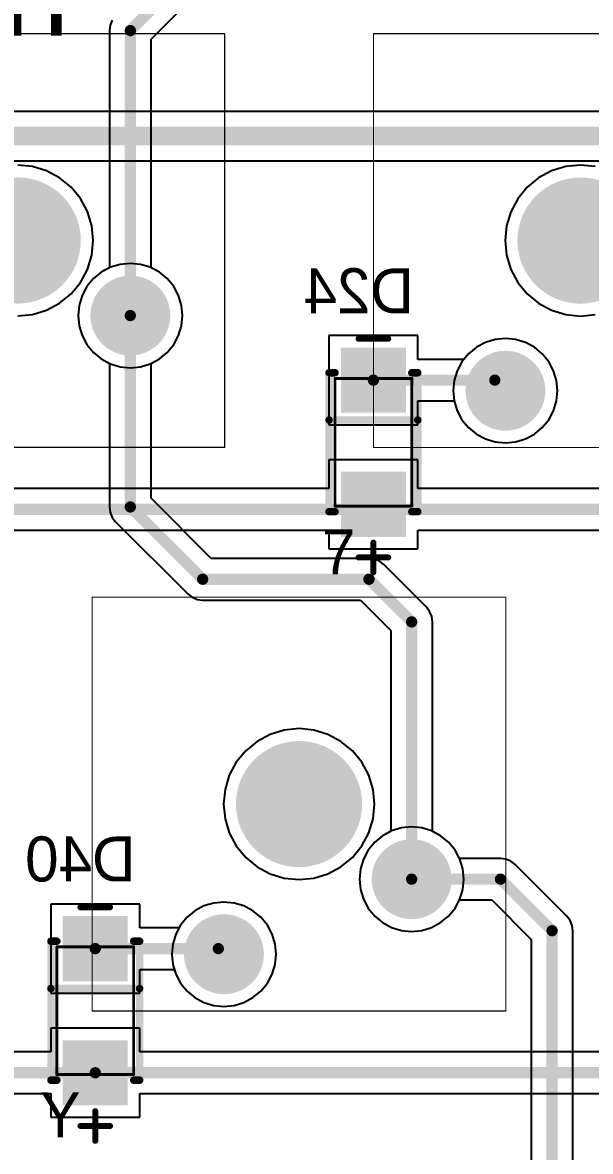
# Model space of a CAD drawing. Header units: millimetres. Extents: x 25 to 374, y 23 to 150.
# Drawn here: x 149.49 to 168.7, y 80.4 to 118.59 of the extents above; entities that cross this region are included whole.
import ezdxf

# ---------------------------------------------------------------- set-up
doc = ezdxf.new("R2010")
doc.units = ezdxf.units.MM
for name, color, linetype in [('BottomLayer', 5, 'Continuous'), ('BottomOverlay', 54, 'Continuous'), ('BottomPaste', 16, 'Continuous'), ('BottomSolder', 6, 'Continuous'), ('Mechanical1', 6, 'Continuous'), ('Mechanical13', 56, 'Continuous'), ('Mechanical15', 56, 'Continuous'), ('MultiLayer', 9, 'Continuous'), ('PadHoleLayer', 156, 'Continuous'), ('TopLayer', 1, 'Continuous'), ('TopOverlay', 2, 'Continuous'), ('TopSolder', 216, 'Continuous')]:
    doc.layers.add(name, color=color, linetype=linetype)

# ---------------------------------------------------------------- blocks, each defined once
blk = doc.blocks.new('SMA_DO_214AC__S1_B_52')
at = {"layer": 'BottomLayer'}
for points in [[(-1.1, -1), (-1.1, 1), (-3.1, -1), (-3.1, 1)], [(3.1, -1), (3.1, 1), (1.1, -1), (1.1, 1)]]:
    blk.add_solid(points, dxfattribs=at)
at = {"layer": 'BottomOverlay', "const_width": 0.254}
for points in [[(-2.35, 1.3), (-2.35, 1.5)], [(2.35, 1.5), (-2.35, 1.5)], [(-0.75, -1.5), (-0.75, 1.5)], [(2.35, 1.3), (2.35, 1.5)], [(-2.35, -1.5), (-2.35, -1.3)], [(2.35, -1.5), (-2.35, -1.5)], [(2.35, -1.5), (2.35, -1.3)]]:
    blk.add_lwpolyline(points, dxfattribs=at)
at = {"layer": 'BottomOverlay', "const_width": 0.127}
for points in [[(-2.414, 1.5, 1), (-2.287, 1.5, 1)], [(-2.414, 1.5, 1), (-2.287, 1.5, 1)], [(-0.814, 1.5, 1), (-0.687, 1.5, 1)], [(2.287, 1.5, 1), (2.414, 1.5, 1)], [(2.287, 1.5, 1), (2.414, 1.5, 1)], [(-2.414, 1.3, 1), (-2.287, 1.3, 1)], [(2.287, 1.3, 1), (2.414, 1.3, 1)], [(-2.414, -1.3, 1), (-2.287, -1.3, 1)], [(-2.414, -1.5, 1), (-2.287, -1.5, 1)], [(-2.414, -1.5, 1), (-2.287, -1.5, 1)], [(-0.814, -1.5, 1), (-0.687, -1.5, 1)], [(2.287, -1.3, 1), (2.414, -1.3, 1)], [(2.287, -1.5, 1), (2.414, -1.5, 1)], [(2.287, -1.5, 1), (2.414, -1.5, 1)]]:
    blk.add_lwpolyline(points, format="xyb", close=True, dxfattribs=at)
at = {"layer": 'BottomPaste'}
for points in [[(-1.1, -1), (-1.1, 1), (-3.1, -1), (-3.1, 1)], [(3.1, -1), (3.1, 1), (1.1, -1), (1.1, 1)]]:
    blk.add_solid(points, dxfattribs=at)
at = {"layer": 'BottomSolder'}
for points in [[(-0.998, -1.102), (-0.998, 1.102), (-3.202, -1.102), (-3.202, 1.102)], [(3.202, -1.102), (3.202, 1.102), (0.998, -1.102), (0.998, 1.102)]]:
    blk.add_solid(points, dxfattribs=at)
at = {"layer": 'Mechanical13', "const_width": 0.1}
for points in [[(2.16, 1.3), (-2.16, 1.3)], [(-2.16, -1.3), (-2.16, 1.3)], [(2.16, -1.3), (2.16, 1.3)], [(2.16, -1.3), (-2.16, -1.3)]]:
    blk.add_lwpolyline(points, dxfattribs=at)
at = {"layer": 'Mechanical13', "const_width": 0.05}
for points in [[(-2.185, 1.3, 1), (-2.135, 1.3, 1)], [(-2.185, 1.3, 1), (-2.135, 1.3, 1)], [(2.135, 1.3, 1), (2.185, 1.3, 1)], [(2.135, 1.3, 1), (2.185, 1.3, 1)], [(-2.185, -1.3, 1), (-2.135, -1.3, 1)], [(-2.185, -1.3, 1), (-2.135, -1.3, 1)], [(2.135, -1.3, 1), (2.185, -1.3, 1)], [(2.135, -1.3, 1), (2.185, -1.3, 1)]]:
    blk.add_lwpolyline(points, format="xyb", close=True, dxfattribs=at)
at = {"layer": 'Mechanical15', "const_width": 0.203}
for points in [[(-3.5, -0.5), (-3.5, 0.5)], [(3.9, -0.5), (3.9, 0.5)], [(4.4, 0), (3.4, 0)]]:
    blk.add_lwpolyline(points, dxfattribs=at)
at = {"layer": 'Mechanical15', "const_width": 0.102}
for points in [[(-3.551, 0.5, 1), (-3.449, 0.5, 1)], [(3.849, 0.5, 1), (3.951, 0.5, 1)], [(3.349, 0, 1), (3.451, 0, 1)], [(4.349, 0, 1), (4.451, 0, 1)], [(-3.551, -0.5, 1), (-3.449, -0.5, 1)], [(3.849, -0.5, 1), (3.951, -0.5, 1)]]:
    blk.add_lwpolyline(points, format="xyb", close=True, dxfattribs=at)
blk = doc.blocks.new('SMA_DO_214AC__S1_B_68')
at = {"layer": 'BottomLayer'}
for points in [[(-1.1, -1), (-1.1, 1), (-3.1, -1), (-3.1, 1)], [(3.1, -1), (3.1, 1), (1.1, -1), (1.1, 1)]]:
    blk.add_solid(points, dxfattribs=at)
at = {"layer": 'BottomOverlay', "const_width": 0.254}
for points in [[(-2.35, 1.3), (-2.35, 1.5)], [(2.35, 1.5), (-2.35, 1.5)], [(-0.75, -1.5), (-0.75, 1.5)], [(2.35, 1.3), (2.35, 1.5)], [(-2.35, -1.5), (-2.35, -1.3)], [(2.35, -1.5), (-2.35, -1.5)], [(2.35, -1.5), (2.35, -1.3)]]:
    blk.add_lwpolyline(points, dxfattribs=at)
at = {"layer": 'BottomOverlay', "const_width": 0.127}
for points in [[(-2.414, 1.5, 1), (-2.287, 1.5, 1)], [(-2.414, 1.5, 1), (-2.287, 1.5, 1)], [(-0.814, 1.5, 1), (-0.687, 1.5, 1)], [(2.287, 1.5, 1), (2.414, 1.5, 1)], [(2.287, 1.5, 1), (2.414, 1.5, 1)], [(-2.414, 1.3, 1), (-2.287, 1.3, 1)], [(2.287, 1.3, 1), (2.414, 1.3, 1)], [(-2.414, -1.3, 1), (-2.287, -1.3, 1)], [(-2.414, -1.5, 1), (-2.287, -1.5, 1)], [(-2.414, -1.5, 1), (-2.287, -1.5, 1)], [(-0.814, -1.5, 1), (-0.687, -1.5, 1)], [(2.287, -1.3, 1), (2.414, -1.3, 1)], [(2.287, -1.5, 1), (2.414, -1.5, 1)], [(2.287, -1.5, 1), (2.414, -1.5, 1)]]:
    blk.add_lwpolyline(points, format="xyb", close=True, dxfattribs=at)
at = {"layer": 'BottomPaste'}
for points in [[(-1.1, -1), (-1.1, 1), (-3.1, -1), (-3.1, 1)], [(3.1, -1), (3.1, 1), (1.1, -1), (1.1, 1)]]:
    blk.add_solid(points, dxfattribs=at)
at = {"layer": 'BottomSolder'}
for points in [[(-0.998, -1.102), (-0.998, 1.102), (-3.202, -1.102), (-3.202, 1.102)], [(3.202, -1.102), (3.202, 1.102), (0.998, -1.102), (0.998, 1.102)]]:
    blk.add_solid(points, dxfattribs=at)
at = {"layer": 'Mechanical13', "const_width": 0.1}
for points in [[(2.16, 1.3), (-2.16, 1.3)], [(-2.16, -1.3), (-2.16, 1.3)], [(2.16, -1.3), (2.16, 1.3)], [(2.16, -1.3), (-2.16, -1.3)]]:
    blk.add_lwpolyline(points, dxfattribs=at)
at = {"layer": 'Mechanical13', "const_width": 0.05}
for points in [[(-2.185, 1.3, 1), (-2.135, 1.3, 1)], [(-2.185, 1.3, 1), (-2.135, 1.3, 1)], [(2.135, 1.3, 1), (2.185, 1.3, 1)], [(2.135, 1.3, 1), (2.185, 1.3, 1)], [(-2.185, -1.3, 1), (-2.135, -1.3, 1)], [(-2.185, -1.3, 1), (-2.135, -1.3, 1)], [(2.135, -1.3, 1), (2.185, -1.3, 1)], [(2.135, -1.3, 1), (2.185, -1.3, 1)]]:
    blk.add_lwpolyline(points, format="xyb", close=True, dxfattribs=at)
at = {"layer": 'Mechanical15', "const_width": 0.203}
for points in [[(-3.5, -0.5), (-3.5, 0.5)], [(3.9, -0.5), (3.9, 0.5)], [(4.4, 0), (3.4, 0)]]:
    blk.add_lwpolyline(points, dxfattribs=at)
at = {"layer": 'Mechanical15', "const_width": 0.102}
for points in [[(-3.551, 0.5, 1), (-3.449, 0.5, 1)], [(3.849, 0.5, 1), (3.951, 0.5, 1)], [(3.349, 0, 1), (3.451, 0, 1)], [(4.349, 0, 1), (4.451, 0, 1)], [(-3.551, -0.5, 1), (-3.449, -0.5, 1)], [(3.849, -0.5, 1), (3.951, -0.5, 1)]]:
    blk.add_lwpolyline(points, format="xyb", close=True, dxfattribs=at)
blk = doc.blocks.new('MX_SW_3_143')
at = {"layer": 'BottomLayer'}
for points, const_width in [([(-1.016, 0, 1), (1.016, 0, 1)], 2.032), ([(3.185, -2.54, 1), (4.435, -2.54, 1)], 1.25), ([(-3.165, -5.08, 1), (-1.915, -5.08, 1)], 1.25)]:
    blk.add_lwpolyline(points, format="xyb", close=True, dxfattribs=dict(at, const_width=const_width))
at = {"layer": 'BottomSolder'}
for points, const_width in [([(-1.067, 0, 1), (1.067, 0, 1)], 2.134), ([(3.134, -2.54, 1), (4.486, -2.54, 1)], 1.352), ([(-3.216, -5.08, 1), (-1.864, -5.08, 1)], 1.352)]:
    blk.add_lwpolyline(points, format="xyb", close=True, dxfattribs=dict(at, const_width=const_width))
at = {"layer": 'Mechanical1', "const_width": 0.0381}
for points in [[(-7, -7), (-7, 7)], [(-7, 7), (7, 7)], [(7, -7), (7, 7)], [(-7, -7), (7, -7)]]:
    blk.add_lwpolyline(points, dxfattribs=at)
at = {"layer": 'Mechanical1', "const_width": 0.0191}
for points in [[(-7.01, 7, 1), (-6.99, 7, 1)], [(-7.01, 7, 1), (-6.99, 7, 1)], [(6.99, 7, 1), (7.01, 7, 1)], [(6.99, 7, 1), (7.01, 7, 1)], [(-7.01, -7, 1), (-6.99, -7, 1)], [(-7.01, -7, 1), (-6.99, -7, 1)], [(6.99, -7, 1), (7.01, -7, 1)], [(6.99, -7, 1), (7.01, -7, 1)]]:
    blk.add_lwpolyline(points, format="xyb", close=True, dxfattribs=at)
at = {"layer": 'MultiLayer'}
for points, const_width in [([(-1.016, 0, 1), (1.016, 0, 1)], 2.032), ([(3.185, -2.54, 1), (4.435, -2.54, 1)], 1.25), ([(-3.165, -5.08, 1), (-1.915, -5.08, 1)], 1.25)]:
    blk.add_lwpolyline(points, format="xyb", close=True, dxfattribs=dict(at, const_width=const_width))
at = {"layer": 'PadHoleLayer'}
for points, const_width in [([(-1.016, 0, 1), (1.016, 0, 1)], 2.032), ([(3.435, -2.54, 1), (4.185, -2.54, 1)], 0.75), ([(-2.915, -5.08, 1), (-2.165, -5.08, 1)], 0.75)]:
    blk.add_lwpolyline(points, format="xyb", close=True, dxfattribs=dict(at, const_width=const_width))
at = {"layer": 'TopLayer'}
for points, const_width in [([(-1.016, 0, 1), (1.016, 0, 1)], 2.032), ([(3.185, -2.54, 1), (4.435, -2.54, 1)], 1.25), ([(-3.165, -5.08, 1), (-1.915, -5.08, 1)], 1.25)]:
    blk.add_lwpolyline(points, format="xyb", close=True, dxfattribs=dict(at, const_width=const_width))
at = {"layer": 'TopSolder'}
for points, const_width in [([(-1.067, 0, 1), (1.067, 0, 1)], 2.134), ([(3.134, -2.54, 1), (4.486, -2.54, 1)], 1.352), ([(-3.216, -5.08, 1), (-1.864, -5.08, 1)], 1.352)]:
    blk.add_lwpolyline(points, format="xyb", close=True, dxfattribs=dict(at, const_width=const_width))
blk = doc.blocks.new('MX_SW_3_144')
at = {"layer": 'BottomLayer'}
for points, const_width in [([(-1.016, 0, 1), (1.016, 0, 1)], 2.032), ([(3.185, -2.54, 1), (4.435, -2.54, 1)], 1.25), ([(-3.165, -5.08, 1), (-1.915, -5.08, 1)], 1.25)]:
    blk.add_lwpolyline(points, format="xyb", close=True, dxfattribs=dict(at, const_width=const_width))
at = {"layer": 'BottomSolder'}
for points, const_width in [([(-1.067, 0, 1), (1.067, 0, 1)], 2.134), ([(3.134, -2.54, 1), (4.486, -2.54, 1)], 1.352), ([(-3.216, -5.08, 1), (-1.864, -5.08, 1)], 1.352)]:
    blk.add_lwpolyline(points, format="xyb", close=True, dxfattribs=dict(at, const_width=const_width))
at = {"layer": 'Mechanical1', "const_width": 0.0381}
for points in [[(-7, -7), (-7, 7)], [(-7, 7), (7, 7)], [(7, -7), (7, 7)], [(-7, -7), (7, -7)]]:
    blk.add_lwpolyline(points, dxfattribs=at)
at = {"layer": 'Mechanical1', "const_width": 0.0191}
for points in [[(-7.01, 7, 1), (-6.99, 7, 1)], [(-7.01, 7, 1), (-6.99, 7, 1)], [(6.99, 7, 1), (7.01, 7, 1)], [(6.99, 7, 1), (7.01, 7, 1)], [(-7.01, -7, 1), (-6.99, -7, 1)], [(-7.01, -7, 1), (-6.99, -7, 1)], [(6.99, -7, 1), (7.01, -7, 1)], [(6.99, -7, 1), (7.01, -7, 1)]]:
    blk.add_lwpolyline(points, format="xyb", close=True, dxfattribs=at)
at = {"layer": 'MultiLayer'}
for points, const_width in [([(-1.016, 0, 1), (1.016, 0, 1)], 2.032), ([(3.185, -2.54, 1), (4.435, -2.54, 1)], 1.25), ([(-3.165, -5.08, 1), (-1.915, -5.08, 1)], 1.25)]:
    blk.add_lwpolyline(points, format="xyb", close=True, dxfattribs=dict(at, const_width=const_width))
at = {"layer": 'PadHoleLayer'}
for points, const_width in [([(-1.016, 0, 1), (1.016, 0, 1)], 2.032), ([(3.435, -2.54, 1), (4.185, -2.54, 1)], 0.75), ([(-2.915, -5.08, 1), (-2.165, -5.08, 1)], 0.75)]:
    blk.add_lwpolyline(points, format="xyb", close=True, dxfattribs=dict(at, const_width=const_width))
at = {"layer": 'TopLayer'}
for points, const_width in [([(-1.016, 0, 1), (1.016, 0, 1)], 2.032), ([(3.185, -2.54, 1), (4.435, -2.54, 1)], 1.25), ([(-3.165, -5.08, 1), (-1.915, -5.08, 1)], 1.25)]:
    blk.add_lwpolyline(points, format="xyb", close=True, dxfattribs=dict(at, const_width=const_width))
at = {"layer": 'TopSolder'}
for points, const_width in [([(-1.067, 0, 1), (1.067, 0, 1)], 2.134), ([(3.134, -2.54, 1), (4.486, -2.54, 1)], 1.352), ([(-3.216, -5.08, 1), (-1.864, -5.08, 1)], 1.352)]:
    blk.add_lwpolyline(points, format="xyb", close=True, dxfattribs=dict(at, const_width=const_width))
blk = doc.blocks.new('MX_SW_3_160')
at = {"layer": 'BottomLayer'}
for points, const_width in [([(-1.016, 0, 1), (1.016, 0, 1)], 2.032), ([(3.185, -2.54, 1), (4.435, -2.54, 1)], 1.25), ([(-3.165, -5.08, 1), (-1.915, -5.08, 1)], 1.25)]:
    blk.add_lwpolyline(points, format="xyb", close=True, dxfattribs=dict(at, const_width=const_width))
at = {"layer": 'BottomSolder'}
for points, const_width in [([(-1.067, 0, 1), (1.067, 0, 1)], 2.134), ([(3.134, -2.54, 1), (4.486, -2.54, 1)], 1.352), ([(-3.216, -5.08, 1), (-1.864, -5.08, 1)], 1.352)]:
    blk.add_lwpolyline(points, format="xyb", close=True, dxfattribs=dict(at, const_width=const_width))
at = {"layer": 'Mechanical1', "const_width": 0.0381}
for points in [[(-7, -7), (-7, 7)], [(-7, 7), (7, 7)], [(7, -7), (7, 7)], [(-7, -7), (7, -7)]]:
    blk.add_lwpolyline(points, dxfattribs=at)
at = {"layer": 'Mechanical1', "const_width": 0.0191}
for points in [[(-7.01, 7, 1), (-6.99, 7, 1)], [(-7.01, 7, 1), (-6.99, 7, 1)], [(6.99, 7, 1), (7.01, 7, 1)], [(6.99, 7, 1), (7.01, 7, 1)], [(-7.01, -7, 1), (-6.99, -7, 1)], [(-7.01, -7, 1), (-6.99, -7, 1)], [(6.99, -7, 1), (7.01, -7, 1)], [(6.99, -7, 1), (7.01, -7, 1)]]:
    blk.add_lwpolyline(points, format="xyb", close=True, dxfattribs=at)
at = {"layer": 'MultiLayer'}
for points, const_width in [([(-1.016, 0, 1), (1.016, 0, 1)], 2.032), ([(3.185, -2.54, 1), (4.435, -2.54, 1)], 1.25), ([(-3.165, -5.08, 1), (-1.915, -5.08, 1)], 1.25)]:
    blk.add_lwpolyline(points, format="xyb", close=True, dxfattribs=dict(at, const_width=const_width))
at = {"layer": 'PadHoleLayer'}
for points, const_width in [([(-1.016, 0, 1), (1.016, 0, 1)], 2.032), ([(3.435, -2.54, 1), (4.185, -2.54, 1)], 0.75), ([(-2.915, -5.08, 1), (-2.165, -5.08, 1)], 0.75)]:
    blk.add_lwpolyline(points, format="xyb", close=True, dxfattribs=dict(at, const_width=const_width))
at = {"layer": 'TopLayer'}
for points, const_width in [([(-1.016, 0, 1), (1.016, 0, 1)], 2.032), ([(3.185, -2.54, 1), (4.435, -2.54, 1)], 1.25), ([(-3.165, -5.08, 1), (-1.915, -5.08, 1)], 1.25)]:
    blk.add_lwpolyline(points, format="xyb", close=True, dxfattribs=dict(at, const_width=const_width))
at = {"layer": 'TopSolder'}
for points, const_width in [([(-1.067, 0, 1), (1.067, 0, 1)], 2.134), ([(3.134, -2.54, 1), (4.486, -2.54, 1)], 1.352), ([(-3.216, -5.08, 1), (-1.864, -5.08, 1)], 1.352)]:
    blk.add_lwpolyline(points, format="xyb", close=True, dxfattribs=dict(at, const_width=const_width))

msp = doc.modelspace()

# ---------------------------------------------------------------- linework, layer by layer
at = {"layer": 'BottomLayer'}
for p, q in [((310.274, 115.587), (68.807, 115.587)), ((68.462, 113.922), (310.274, 113.922)), ((149.825, 113.725), (149.327, 113.774)), ((150.303, 113.58), (149.825, 113.725)), ((150.745, 113.344), (150.303, 113.58)), ((167.39, 113.577), (166.948, 113.341)), ((167.869, 113.722), (167.39, 113.577)), ((168.366, 113.771), (167.869, 113.722)), ((168.864, 113.722), (168.366, 113.771)), ((151.131, 113.026), (150.745, 113.344)), ((166.948, 113.341), (166.562, 113.024)), ((151.449, 112.639), (151.131, 113.026)), ((166.562, 113.024), (166.244, 112.637)), ((151.685, 112.198), (151.449, 112.639)), ((166.244, 112.637), (166.008, 112.196)), ((151.83, 111.719), (151.685, 112.198)), ((166.008, 112.196), (165.863, 111.717)), ((151.879, 111.222), (151.83, 111.719)), ((165.863, 111.717), (165.814, 111.219)), ((151.83, 110.724), (151.879, 111.222)), ((165.814, 111.219), (165.863, 110.721)), ((151.685, 110.245), (151.83, 110.724)), ((152.792, 110.414), (152.461, 110.314)), ((153.137, 110.448), (152.792, 110.414)), ((153.481, 110.414), (153.137, 110.448)), ((153.813, 110.314), (153.481, 110.414)), ((165.863, 110.721), (166.008, 110.242)), ((151.449, 109.804), (151.685, 110.245)), ((152.155, 110.15), (151.887, 109.931)), ((152.461, 110.314), (152.155, 110.15)), ((154.118, 110.15), (153.813, 110.314)), ((154.386, 109.931), (154.118, 110.15)), ((166.008, 110.242), (166.244, 109.801)), ((151.131, 109.417), (151.449, 109.804)), ((151.668, 109.663), (151.505, 109.358)), ((151.887, 109.931), (151.668, 109.663)), ((154.605, 109.663), (154.386, 109.931)), ((154.769, 109.358), (154.605, 109.663)), ((166.244, 109.801), (166.562, 109.414)), ((150.745, 109.099), (151.131, 109.417)), ((151.505, 109.358), (151.404, 109.026)), ((154.869, 109.026), (154.769, 109.358)), ((166.562, 109.414), (166.948, 109.097)), ((149.825, 108.718), (150.303, 108.864)), ((150.303, 108.864), (150.745, 109.099)), ((151.404, 109.026), (151.37, 108.682)), ((154.903, 108.682), (154.869, 109.026)), ((166.948, 109.097), (167.39, 108.861)), ((167.39, 108.861), (167.869, 108.716)), ((149.327, 108.669), (149.825, 108.718)), ((151.37, 108.682), (151.404, 108.337)), ((154.869, 108.337), (154.903, 108.682)), ((167.869, 108.716), (168.366, 108.667)), ((168.366, 108.667), (168.864, 108.716)), ((151.404, 108.337), (151.505, 108.006)), ((154.769, 108.006), (154.869, 108.337)), ((151.505, 108.006), (151.668, 107.7)), ((154.605, 107.7), (154.769, 108.006)), ((162.869, 108.005), (159.853, 108.005)), ((159.853, 108.005), (159.853, 104.989)), ((162.869, 107.201), (162.869, 108.005)), ((165.15, 107.771), (164.845, 107.608)), ((165.482, 107.872), (165.15, 107.771)), ((165.826, 107.905), (165.482, 107.872)), ((166.171, 107.872), (165.826, 107.905)), ((166.502, 107.771), (166.171, 107.872)), ((166.808, 107.608), (166.502, 107.771)), ((151.668, 107.7), (151.887, 107.432)), ((151.887, 107.432), (152.155, 107.213)), ((154.118, 107.213), (154.386, 107.432)), ((154.386, 107.432), (154.605, 107.7)), ((164.577, 107.388), (164.424, 107.201)), ((164.845, 107.608), (164.577, 107.388)), ((167.076, 107.388), (166.808, 107.608)), ((167.295, 107.12), (167.076, 107.388)), ((152.155, 107.213), (152.461, 107.049)), ((152.461, 107.049), (152.792, 106.949)), ((152.792, 106.949), (153.137, 106.915)), ((153.137, 106.915), (153.481, 106.949)), ((153.481, 106.949), (153.813, 107.049)), ((153.813, 107.049), (154.118, 107.213)), ((164.424, 107.201), (162.869, 107.201)), ((167.458, 106.815), (167.295, 107.12)), ((167.559, 106.484), (167.458, 106.815)), ((167.593, 106.139), (167.559, 106.484)), ((167.458, 105.463), (167.559, 105.794)), ((167.559, 105.794), (167.593, 106.139)), ((162.869, 104.989), (162.869, 105.792)), ((162.869, 105.792), (164.095, 105.792)), ((164.095, 105.792), (164.194, 105.463)), ((164.194, 105.463), (164.358, 105.158)), ((167.295, 105.158), (167.458, 105.463)), ((164.358, 105.158), (164.577, 104.89)), ((167.076, 104.89), (167.295, 105.158)), ((159.853, 104.989), (162.869, 104.989)), ((164.577, 104.89), (164.845, 104.67)), ((164.845, 104.67), (165.15, 104.507)), ((166.502, 104.507), (166.808, 104.67)), ((166.808, 104.67), (167.076, 104.89)), ((165.15, 104.507), (165.482, 104.406)), ((165.482, 104.406), (165.826, 104.372)), ((165.826, 104.372), (166.171, 104.406)), ((166.171, 104.406), (166.502, 104.507)), ((162.869, 103.805), (159.853, 103.805)), ((159.853, 103.805), (159.853, 102.828)), ((162.869, 102.828), (162.869, 103.805)), ((159.853, 102.828), (143.796, 102.828)), ((178.926, 102.828), (162.869, 102.828)), ((143.796, 101.419), (159.853, 101.419)), ((159.853, 101.419), (159.853, 100.789)), ((162.869, 100.789), (162.869, 101.419)), ((162.869, 101.419), (178.926, 101.419)), ((159.853, 100.789), (162.869, 100.789)), ((157.867, 94.512), (157.426, 94.276)), ((158.346, 94.657), (157.867, 94.512)), ((158.844, 94.706), (158.346, 94.657)), ((159.342, 94.657), (158.844, 94.706)), ((159.821, 94.512), (159.342, 94.657)), ((160.262, 94.276), (159.821, 94.512)), ((157.039, 93.958), (156.722, 93.572)), ((157.426, 94.276), (157.039, 93.958)), ((160.649, 93.958), (160.262, 94.276)), ((160.966, 93.572), (160.649, 93.958)), ((156.722, 93.572), (156.486, 93.13)), ((161.202, 93.13), (160.966, 93.572)), ((156.486, 93.13), (156.341, 92.652)), ((161.347, 92.652), (161.202, 93.13)), ((156.341, 92.652), (156.292, 92.154)), ((161.396, 92.154), (161.347, 92.652)), ((156.292, 92.154), (156.341, 91.656)), ((161.347, 91.656), (161.396, 92.154)), ((156.341, 91.656), (156.486, 91.177)), ((161.202, 91.177), (161.347, 91.656)), ((162.309, 91.346), (161.978, 91.246)), ((162.654, 91.38), (162.309, 91.346)), ((162.999, 91.346), (162.654, 91.38)), ((163.33, 91.246), (162.999, 91.346)), ((156.486, 91.177), (156.722, 90.736)), ((160.966, 90.736), (161.202, 91.177)), ((161.673, 91.083), (161.405, 90.863)), ((161.978, 91.246), (161.673, 91.083)), ((163.635, 91.083), (163.33, 91.246)), ((163.903, 90.863), (163.635, 91.083)), ((156.722, 90.736), (157.039, 90.349)), ((160.649, 90.349), (160.966, 90.736)), ((161.185, 90.595), (161.022, 90.29)), ((161.405, 90.863), (161.185, 90.595)), ((164.123, 90.595), (163.903, 90.863)), ((164.286, 90.29), (164.123, 90.595)), ((157.039, 90.349), (157.426, 90.032)), ((160.262, 90.032), (160.649, 90.349)), ((161.022, 90.29), (160.921, 89.958)), ((164.387, 89.958), (164.286, 90.29)), ((157.426, 90.032), (157.867, 89.796)), ((157.867, 89.796), (158.346, 89.65)), ((159.342, 89.65), (159.821, 89.796)), ((159.821, 89.796), (160.262, 90.032)), ((160.921, 89.958), (160.887, 89.614)), ((164.42, 89.614), (164.387, 89.958)), ((158.346, 89.65), (158.844, 89.601)), ((158.844, 89.601), (159.342, 89.65)), ((160.887, 89.614), (160.921, 89.269)), ((164.387, 89.269), (164.42, 89.614)), ((160.921, 89.269), (161.022, 88.938)), ((164.286, 88.938), (164.387, 89.269)), ((153.458, 88.772), (150.442, 88.772)), ((150.442, 88.772), (150.442, 85.756)), ((153.458, 87.968), (153.458, 88.772)), ((155.628, 88.706), (155.323, 88.543)), ((155.959, 88.806), (155.628, 88.706)), ((156.304, 88.84), (155.959, 88.806)), ((156.649, 88.806), (156.304, 88.84)), ((156.98, 88.706), (156.649, 88.806)), ((157.285, 88.543), (156.98, 88.706)), ((161.022, 88.938), (161.185, 88.632)), ((161.185, 88.632), (161.405, 88.365)), ((163.903, 88.365), (164.123, 88.632)), ((164.123, 88.632), (164.286, 88.938)), ((155.055, 88.323), (154.835, 88.055)), ((155.323, 88.543), (155.055, 88.323)), ((157.553, 88.323), (157.285, 88.543)), ((157.773, 88.055), (157.553, 88.323)), ((161.405, 88.365), (161.673, 88.145)), ((163.635, 88.145), (163.903, 88.365)), ((154.789, 87.968), (153.458, 87.968)), ((154.835, 88.055), (154.789, 87.968)), ((157.936, 87.75), (157.773, 88.055)), ((161.673, 88.145), (161.978, 87.982)), ((161.978, 87.982), (162.309, 87.881)), ((162.309, 87.881), (162.654, 87.847)), ((162.654, 87.847), (162.999, 87.881)), ((162.999, 87.881), (163.33, 87.982)), ((163.33, 87.982), (163.635, 88.145)), ((158.037, 87.418), (157.936, 87.75)), ((158.07, 87.074), (158.037, 87.418)), ((157.936, 86.398), (158.037, 86.729)), ((158.037, 86.729), (158.07, 87.074)), ((153.458, 85.756), (153.458, 86.559)), ((153.458, 86.559), (154.623, 86.559)), ((154.623, 86.559), (154.672, 86.398)), ((154.672, 86.398), (154.835, 86.092)), ((157.773, 86.092), (157.936, 86.398)), ((154.835, 86.092), (155.055, 85.825)), ((157.553, 85.825), (157.773, 86.092)), ((150.442, 85.756), (153.458, 85.756)), ((155.055, 85.825), (155.323, 85.605)), ((155.323, 85.605), (155.628, 85.442)), ((156.98, 85.442), (157.285, 85.605)), ((157.285, 85.605), (157.553, 85.825)), ((155.628, 85.442), (155.959, 85.341)), ((155.959, 85.341), (156.304, 85.307)), ((156.304, 85.307), (156.649, 85.341)), ((156.649, 85.341), (156.98, 85.442)), ((153.458, 84.572), (150.442, 84.572)), ((150.442, 84.572), (150.442, 83.768)), ((153.458, 83.768), (153.458, 84.572)), ((150.442, 83.768), (134.386, 83.768)), ((169.515, 83.768), (153.458, 83.768)), ((134.386, 82.359), (150.442, 82.359)), ((150.442, 82.359), (150.442, 81.556)), ((153.458, 81.556), (153.458, 82.359)), ((153.458, 82.359), (169.515, 82.359)), ((150.442, 81.556), (153.458, 81.556))]:
    msp.add_line(p, q, dxfattribs=at)
for points, const_width in [([(68.462, 114.755), (310.858, 114.755)], 0.635), ([(161.361, 106.497), (165.469, 106.497)], 0.381), ([(47.109, 102.124), (237.653, 102.124)], 0.381), ([(151.95, 87.264), (156.114, 87.264)], 0.381), ([(132.878, 83.064), (151.95, 83.064)], 0.381), ([(151.95, 83.064), (171.023, 83.064)], 0.381)]:
    msp.add_lwpolyline(points, dxfattribs=dict(at, const_width=const_width))
at = {"layer": 'BottomLayer', "const_width": 0.191}
for points in [[(161.266, 106.497, 1), (161.456, 106.497, 1)], [(165.374, 106.497, 1), (165.564, 106.497, 1)], [(151.855, 87.264, 1), (152.046, 87.264, 1)], [(156.019, 87.264, 1), (156.209, 87.264, 1)], [(151.855, 83.064, 1), (152.046, 83.064, 1)], [(151.855, 83.064, 1), (152.046, 83.064, 1)]]:
    msp.add_lwpolyline(points, format="xyb", close=True, dxfattribs=at)
at = {"layer": 'Mechanical1', "const_width": 0.0127}
for points in [[(142.318, 118.205), (156.319, 118.205)], [(156.319, 104.206), (156.319, 118.205)], [(161.37, 118.205), (175.369, 118.205)], [(161.37, 104.206), (161.37, 118.205)], [(142.318, 104.206), (156.319, 104.206)], [(161.37, 104.206), (175.369, 104.206)], [(151.845, 99.155), (165.844, 99.155)], [(151.845, 85.156), (151.845, 99.155)], [(165.844, 85.156), (165.844, 99.155)], [(151.845, 85.156), (165.844, 85.156)]]:
    msp.add_lwpolyline(points, dxfattribs=at)
at = {"layer": 'Mechanical1', "const_width": 0.00635}
for points in [[(156.316, 118.205, 1), (156.322, 118.205, 1)], [(156.316, 118.205, 1), (156.322, 118.205, 1)], [(161.367, 118.205, 1), (161.373, 118.205, 1)], [(161.367, 118.205, 1), (161.373, 118.205, 1)], [(156.316, 104.206, 1), (156.322, 104.206, 1)], [(156.316, 104.206, 1), (156.322, 104.206, 1)], [(161.367, 104.206, 1), (161.373, 104.206, 1)], [(161.367, 104.206, 1), (161.373, 104.206, 1)], [(151.842, 99.155, 1), (151.848, 99.155, 1)], [(151.842, 99.155, 1), (151.848, 99.155, 1)], [(165.841, 99.155, 1), (165.847, 99.155, 1)], [(165.841, 99.155, 1), (165.847, 99.155, 1)], [(151.842, 85.156, 1), (151.848, 85.156, 1)], [(151.842, 85.156, 1), (151.848, 85.156, 1)], [(165.841, 85.156, 1), (165.847, 85.156, 1)], [(165.841, 85.156, 1), (165.847, 85.156, 1)]]:
    msp.add_lwpolyline(points, format="xyb", close=True, dxfattribs=at)
at = {"layer": 'TopLayer'}
for p, q in [((153.841, 118.032), (154.983, 119.173)), ((152.456, 118.506), (152.432, 118.323)), ((152.526, 118.676), (152.456, 118.506)), ((152.432, 118.323), (152.432, 110.298)), ((153.841, 110.298), (153.841, 118.032)), ((149.825, 113.725), (149.327, 113.774)), ((150.303, 113.58), (149.825, 113.725)), ((150.745, 113.344), (150.303, 113.58)), ((167.39, 113.577), (166.948, 113.341)), ((167.869, 113.722), (167.39, 113.577)), ((168.366, 113.771), (167.869, 113.722)), ((168.864, 113.722), (168.366, 113.771)), ((151.131, 113.026), (150.745, 113.344)), ((166.948, 113.341), (166.562, 113.024)), ((151.449, 112.639), (151.131, 113.026)), ((166.562, 113.024), (166.244, 112.637)), ((151.685, 112.198), (151.449, 112.639)), ((166.244, 112.637), (166.008, 112.196)), ((151.83, 111.719), (151.685, 112.198)), ((166.008, 112.196), (165.863, 111.717)), ((151.879, 111.222), (151.83, 111.719)), ((165.863, 111.717), (165.814, 111.219)), ((151.83, 110.724), (151.879, 111.222)), ((165.814, 111.219), (165.863, 110.721)), ((151.685, 110.245), (151.83, 110.724)), ((165.863, 110.721), (166.008, 110.242)), ((151.449, 109.804), (151.685, 110.245)), ((152.155, 110.15), (151.887, 109.931)), ((152.432, 110.298), (152.155, 110.15)), ((154.118, 110.15), (153.841, 110.298)), ((154.386, 109.931), (154.118, 110.15)), ((166.008, 110.242), (166.244, 109.801)), ((151.131, 109.417), (151.449, 109.804)), ((151.668, 109.663), (151.505, 109.358)), ((151.887, 109.931), (151.668, 109.663)), ((154.605, 109.663), (154.386, 109.931)), ((154.769, 109.358), (154.605, 109.663)), ((166.244, 109.801), (166.562, 109.414)), ((150.745, 109.099), (151.131, 109.417)), ((151.505, 109.358), (151.404, 109.026)), ((154.869, 109.026), (154.769, 109.358)), ((166.562, 109.414), (166.948, 109.097)), ((149.825, 108.718), (150.303, 108.864)), ((150.303, 108.864), (150.745, 109.099)), ((151.404, 109.026), (151.37, 108.682)), ((154.903, 108.682), (154.869, 109.026)), ((166.948, 109.097), (167.39, 108.861)), ((167.39, 108.861), (167.869, 108.716)), ((149.327, 108.669), (149.825, 108.718)), ((151.37, 108.682), (151.404, 108.337)), ((154.869, 108.337), (154.903, 108.682)), ((167.869, 108.716), (168.366, 108.667)), ((168.366, 108.667), (168.864, 108.716)), ((151.404, 108.337), (151.505, 108.006)), ((154.769, 108.006), (154.869, 108.337)), ((151.505, 108.006), (151.668, 107.7)), ((154.605, 107.7), (154.769, 108.006)), ((165.15, 107.771), (164.845, 107.608)), ((165.482, 107.872), (165.15, 107.771)), ((165.826, 107.905), (165.482, 107.872)), ((166.171, 107.872), (165.826, 107.905)), ((166.502, 107.771), (166.171, 107.872)), ((166.808, 107.608), (166.502, 107.771)), ((151.668, 107.7), (151.887, 107.432)), ((151.887, 107.432), (152.155, 107.213)), ((154.118, 107.213), (154.386, 107.432)), ((154.386, 107.432), (154.605, 107.7)), ((164.577, 107.388), (164.358, 107.12)), ((164.845, 107.608), (164.577, 107.388)), ((167.076, 107.388), (166.808, 107.608)), ((167.295, 107.12), (167.076, 107.388)), ((152.155, 107.213), (152.432, 107.065)), ((152.432, 107.065), (152.432, 102.207)), ((153.841, 107.065), (154.118, 107.213)), ((153.841, 102.499), (153.841, 107.065)), ((164.358, 107.12), (164.194, 106.815)), ((167.458, 106.815), (167.295, 107.12)), ((164.194, 106.815), (164.094, 106.484)), ((167.559, 106.484), (167.458, 106.815)), ((164.094, 106.484), (164.06, 106.139)), ((167.593, 106.139), (167.559, 106.484)), ((164.06, 106.139), (164.094, 105.794)), ((164.094, 105.794), (164.194, 105.463)), ((167.458, 105.463), (167.559, 105.794)), ((167.559, 105.794), (167.593, 106.139)), ((164.194, 105.463), (164.358, 105.158)), ((167.295, 105.158), (167.458, 105.463)), ((164.358, 105.158), (164.577, 104.89)), ((167.076, 104.89), (167.295, 105.158)), ((164.577, 104.89), (164.845, 104.67)), ((164.845, 104.67), (165.15, 104.507)), ((166.502, 104.507), (166.808, 104.67)), ((166.808, 104.67), (167.076, 104.89)), ((165.15, 104.507), (165.482, 104.406)), ((165.482, 104.406), (165.826, 104.372)), ((165.826, 104.372), (166.171, 104.406)), ((166.171, 104.406), (166.502, 104.507)), ((155.874, 100.466), (153.841, 102.499)), ((152.432, 102.207), (152.456, 102.025)), ((152.456, 102.025), (152.526, 101.855)), ((152.526, 101.855), (152.638, 101.709)), ((152.638, 101.709), (155.084, 99.263)), ((161.211, 100.466), (155.874, 100.466)), ((161.394, 100.442), (161.211, 100.466)), ((161.564, 100.371), (161.394, 100.442)), ((161.709, 100.259), (161.564, 100.371)), ((163.152, 98.816), (161.709, 100.259)), ((155.084, 99.263), (155.23, 99.151)), ((155.23, 99.151), (155.4, 99.081)), ((155.4, 99.081), (155.583, 99.057)), ((155.583, 99.057), (160.919, 99.057)), ((160.919, 99.057), (161.949, 98.026)), ((163.264, 98.671), (163.152, 98.816)), ((163.335, 98.501), (163.264, 98.671)), ((163.359, 98.318), (163.335, 98.501)), ((163.359, 91.231), (163.359, 98.318)), ((161.949, 98.026), (161.949, 91.231)), ((157.867, 94.512), (157.426, 94.276)), ((158.346, 94.657), (157.867, 94.512)), ((158.844, 94.706), (158.346, 94.657)), ((159.342, 94.657), (158.844, 94.706)), ((159.821, 94.512), (159.342, 94.657)), ((160.262, 94.276), (159.821, 94.512)), ((157.039, 93.958), (156.722, 93.572)), ((157.426, 94.276), (157.039, 93.958)), ((160.649, 93.958), (160.262, 94.276)), ((160.966, 93.572), (160.649, 93.958)), ((156.722, 93.572), (156.486, 93.13)), ((161.202, 93.13), (160.966, 93.572)), ((156.486, 93.13), (156.341, 92.652)), ((161.347, 92.652), (161.202, 93.13)), ((156.341, 92.652), (156.292, 92.154)), ((161.396, 92.154), (161.347, 92.652)), ((156.292, 92.154), (156.341, 91.656)), ((161.347, 91.656), (161.396, 92.154)), ((156.341, 91.656), (156.486, 91.177)), ((161.202, 91.177), (161.347, 91.656)), ((156.486, 91.177), (156.722, 90.736)), ((160.966, 90.736), (161.202, 91.177)), ((161.673, 91.083), (161.405, 90.863)), ((161.949, 91.231), (161.673, 91.083)), ((163.635, 91.083), (163.359, 91.231)), ((163.903, 90.863), (163.635, 91.083)), ((156.722, 90.736), (157.039, 90.349)), ((160.649, 90.349), (160.966, 90.736)), ((161.185, 90.595), (161.022, 90.29)), ((161.405, 90.863), (161.185, 90.595)), ((164.123, 90.595), (163.903, 90.863)), ((164.271, 90.318), (164.123, 90.595)), ((157.039, 90.349), (157.426, 90.032)), ((160.262, 90.032), (160.649, 90.349)), ((161.022, 90.29), (160.921, 89.958)), ((165.661, 90.318), (164.271, 90.318)), ((165.844, 90.294), (165.661, 90.318)), ((166.014, 90.224), (165.844, 90.294)), ((166.16, 90.112), (166.014, 90.224)), ((157.426, 90.032), (157.867, 89.796)), ((157.867, 89.796), (158.346, 89.65)), ((159.342, 89.65), (159.821, 89.796)), ((159.821, 89.796), (160.262, 90.032)), ((160.921, 89.958), (160.887, 89.614)), ((167.904, 88.367), (166.16, 90.112)), ((158.346, 89.65), (158.844, 89.601)), ((158.844, 89.601), (159.342, 89.65)), ((160.887, 89.614), (160.921, 89.269)), ((160.921, 89.269), (161.022, 88.938)), ((155.628, 88.706), (155.323, 88.543)), ((155.959, 88.806), (155.628, 88.706)), ((156.304, 88.84), (155.959, 88.806)), ((156.649, 88.806), (156.304, 88.84)), ((156.98, 88.706), (156.649, 88.806)), ((157.285, 88.543), (156.98, 88.706)), ((161.022, 88.938), (161.185, 88.632)), ((161.185, 88.632), (161.405, 88.365)), ((163.903, 88.365), (164.123, 88.632)), ((164.123, 88.632), (164.271, 88.909)), ((164.271, 88.909), (165.37, 88.909)), ((165.37, 88.909), (166.702, 87.577)), ((155.055, 88.323), (154.835, 88.055)), ((155.323, 88.543), (155.055, 88.323)), ((157.553, 88.323), (157.285, 88.543)), ((157.773, 88.055), (157.553, 88.323)), ((161.405, 88.365), (161.673, 88.145)), ((163.635, 88.145), (163.903, 88.365)), ((168.016, 88.221), (167.904, 88.367)), ((154.835, 88.055), (154.672, 87.75)), ((157.936, 87.75), (157.773, 88.055)), ((161.673, 88.145), (161.978, 87.982)), ((161.978, 87.982), (162.309, 87.881)), ((162.309, 87.881), (162.654, 87.847)), ((162.654, 87.847), (162.999, 87.881)), ((162.999, 87.881), (163.33, 87.982)), ((163.33, 87.982), (163.635, 88.145)), ((168.087, 88.051), (168.016, 88.221)), ((168.111, 87.869), (168.087, 88.051)), ((168.111, 72.178), (168.111, 87.869)), ((154.672, 87.75), (154.571, 87.418)), ((158.037, 87.418), (157.936, 87.75)), ((166.702, 87.577), (166.702, 72.178)), ((154.571, 87.418), (154.537, 87.074)), ((158.07, 87.074), (158.037, 87.418)), ((154.537, 87.074), (154.571, 86.729)), ((154.571, 86.729), (154.672, 86.398)), ((157.936, 86.398), (158.037, 86.729)), ((158.037, 86.729), (158.07, 87.074)), ((154.672, 86.398), (154.835, 86.092)), ((157.773, 86.092), (157.936, 86.398)), ((154.835, 86.092), (155.055, 85.825)), ((157.553, 85.825), (157.773, 86.092)), ((155.055, 85.825), (155.323, 85.605)), ((155.323, 85.605), (155.628, 85.442)), ((156.98, 85.442), (157.285, 85.605)), ((157.285, 85.605), (157.553, 85.825)), ((155.628, 85.442), (155.959, 85.341)), ((155.959, 85.341), (156.304, 85.307)), ((156.304, 85.307), (156.649, 85.341)), ((156.649, 85.341), (156.98, 85.442))]:
    msp.add_line(p, q, dxfattribs=at)
at = {"layer": 'TopLayer', "const_width": 0.381}
for points in [[(153.137, 118.323), (154.691, 119.878)], [(153.137, 108.682), (153.137, 118.323)], [(153.137, 102.207), (153.137, 108.682)], [(153.137, 102.207), (155.583, 99.761)], [(155.583, 99.761), (161.211, 99.761)], [(161.211, 99.761), (162.654, 98.318)], [(162.654, 89.614), (162.654, 98.318)], [(162.654, 89.614), (165.661, 89.614)], [(165.661, 89.614), (167.406, 87.869)], [(167.406, 70.561), (167.406, 87.869)]]:
    msp.add_lwpolyline(points, dxfattribs=at)
at = {"layer": 'TopLayer', "const_width": 0.191}
for points in [[(153.041, 118.323, 1), (153.232, 118.323, 1)], [(153.041, 118.323, 1), (153.232, 118.323, 1)], [(153.041, 108.682, 1), (153.232, 108.682, 1)], [(153.041, 108.682, 1), (153.232, 108.682, 1)], [(153.041, 102.207, 1), (153.232, 102.207, 1)], [(153.041, 102.207, 1), (153.232, 102.207, 1)], [(155.487, 99.761, 1), (155.678, 99.761, 1)], [(155.487, 99.761, 1), (155.678, 99.761, 1)], [(161.116, 99.761, 1), (161.307, 99.761, 1)], [(161.116, 99.761, 1), (161.307, 99.761, 1)], [(162.559, 98.318, 1), (162.749, 98.318, 1)], [(162.559, 98.318, 1), (162.749, 98.318, 1)], [(162.559, 89.614, 1), (162.749, 89.614, 1)], [(162.559, 89.614, 1), (162.749, 89.614, 1)], [(165.566, 89.614, 1), (165.757, 89.614, 1)], [(165.566, 89.614, 1), (165.757, 89.614, 1)], [(167.311, 87.869, 1), (167.502, 87.869, 1)], [(167.311, 87.869, 1), (167.502, 87.869, 1)]]:
    msp.add_lwpolyline(points, format="xyb", close=True, dxfattribs=at)

# ---------------------------------------------------------------- block references
for name, p in [('MX_SW_3_143', (149.327, 111.222)), ('MX_SW_3_144', (168.366, 111.219)), ('MX_SW_3_160', (158.844, 92.154))]:
    msp.add_blockref(name, p)
at = {"rotation": 270}
for name, p in [('SMA_DO_214AC__S1_B_52', (161.361, 104.397)), ('SMA_DO_214AC__S1_B_68', (151.95, 85.164))]:
    msp.add_blockref(name, p, dxfattribs=at)

# ---------------------------------------------------------------- texts
at = {"layer": 'BottomOverlay', "text_generation_flag": 2}
for s, height, p in [('http://www.blueschwarz.top', 3.048, (151.095, 118.153)), ('D24', 1.524, (162.735, 108.758)), ('D40', 1.524, (153.314, 89.535))]:
    msp.add_text(s, height=height, dxfattribs=at).set_placement(p)
at = {"layer": 'TopOverlay'}
for s, p in [('7', (159.614, 99.924)), ('Y', (150.089, 80.874))]:
    msp.add_text(s, height=1.524, dxfattribs=at).set_placement(p)

doc.saveas('drawing.dxf')
